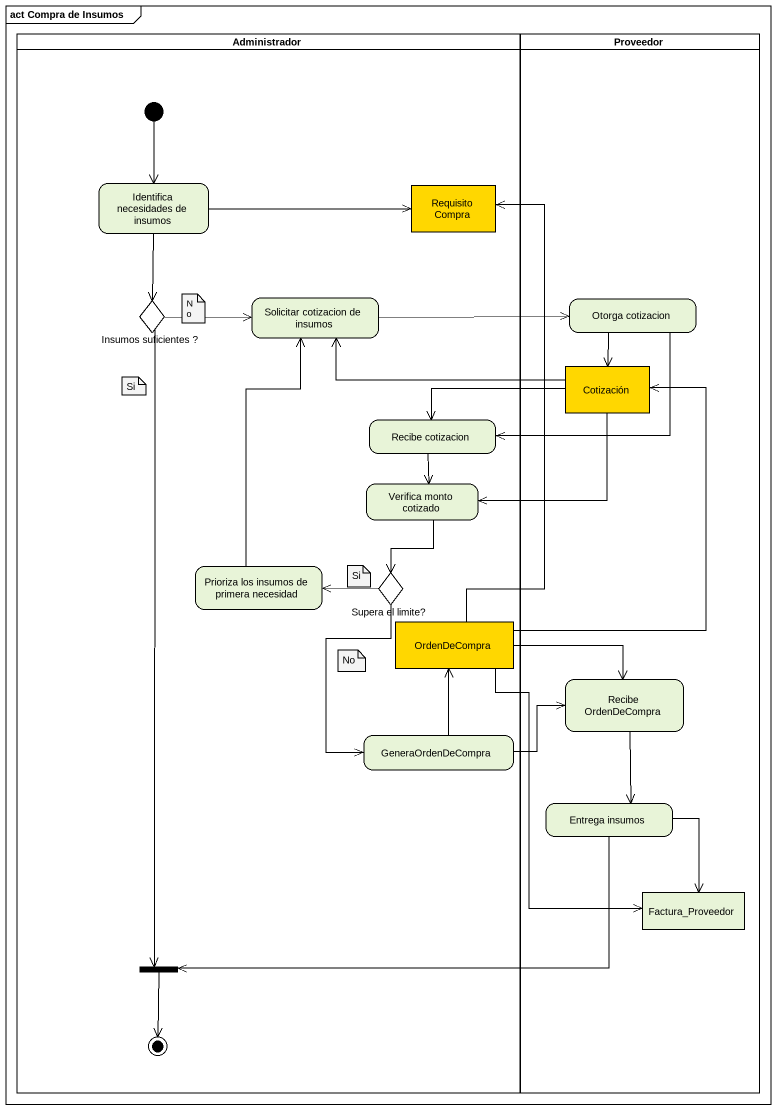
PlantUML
@startuml
mainframe act Compra de Insumos
hide empty description
state Administrador <<partition>> {
  state "Identifica necesidades de insumos" as Identifica_necesidades_de
  state "Requisito Compra" as Requisito_Compra <<object>> #FFD700
  state "Insumos suficientes ?" as Insumos_suficientes <<choice>>
  state "Solicitar cotizacion de insumos" as Solicitar_cotizacion_de
  state "Recibe cotizacion" as Recibe_cotizacion
  state "Verifica monto cotizado" as Verifica_monto_cotizado
  state "Prioriza los insumos de primera necesidad" as Prioriza_los_insumos_de
  state "Supera el limite?" as Supera_el_limite <<choice>>
  state OrdenDeCompra <<object>> #FFD700
  state GeneraOrdenDeCompra
  state fork1 <<join>>
  [*] --> Identifica_necesidades_de
  fork1 --> [*]
}
state Proveedor <<partition>> {
  state "Otorga cotizacion" as Otorga_cotizacion
  state Cotización <<object>> #FFD700
  state "Recibe OrdenDeCompra" as Recibe_OrdenDeCompra
  state "Entrega insumos" as Entrega_insumos
  state Factura_Proveedor <<object>>
}
Identifica_necesidades_de -right-> Requisito_Compra
Identifica_necesidades_de --> Insumos_suficientes
Insumos_suficientes -right-> Solicitar_cotizacion_de
Insumos_suficientes --> fork1
Solicitar_cotizacion_de -right-> Otorga_cotizacion
Otorga_cotizacion --> Cotización
Otorga_cotizacion --> Recibe_cotizacion
Cotización -left-> Solicitar_cotizacion_de
Cotización -left-> Recibe_cotizacion
Cotización --> Verifica_monto_cotizado
Recibe_cotizacion --> Verifica_monto_cotizado
Verifica_monto_cotizado --> Supera_el_limite
Prioriza_los_insumos_de -up-> Solicitar_cotizacion_de
Supera_el_limite -left-> Prioriza_los_insumos_de
Supera_el_limite --> GeneraOrdenDeCompra
OrdenDeCompra -up-> Requisito_Compra
OrdenDeCompra -up-> Cotización
OrdenDeCompra -right-> Recibe_OrdenDeCompra
OrdenDeCompra --> Factura_Proveedor
Recibe_OrdenDeCompra --> Entrega_insumos
GeneraOrdenDeCompra -up-> OrdenDeCompra
GeneraOrdenDeCompra -right-> Recibe_OrdenDeCompra
Entrega_insumos --> Factura_Proveedor
Entrega_insumos -left-> fork1
note as N1
  No
end note
note as N2
  Si
end note
note as N3
  Si
end note
note as N4
  No
end note
@enduml
